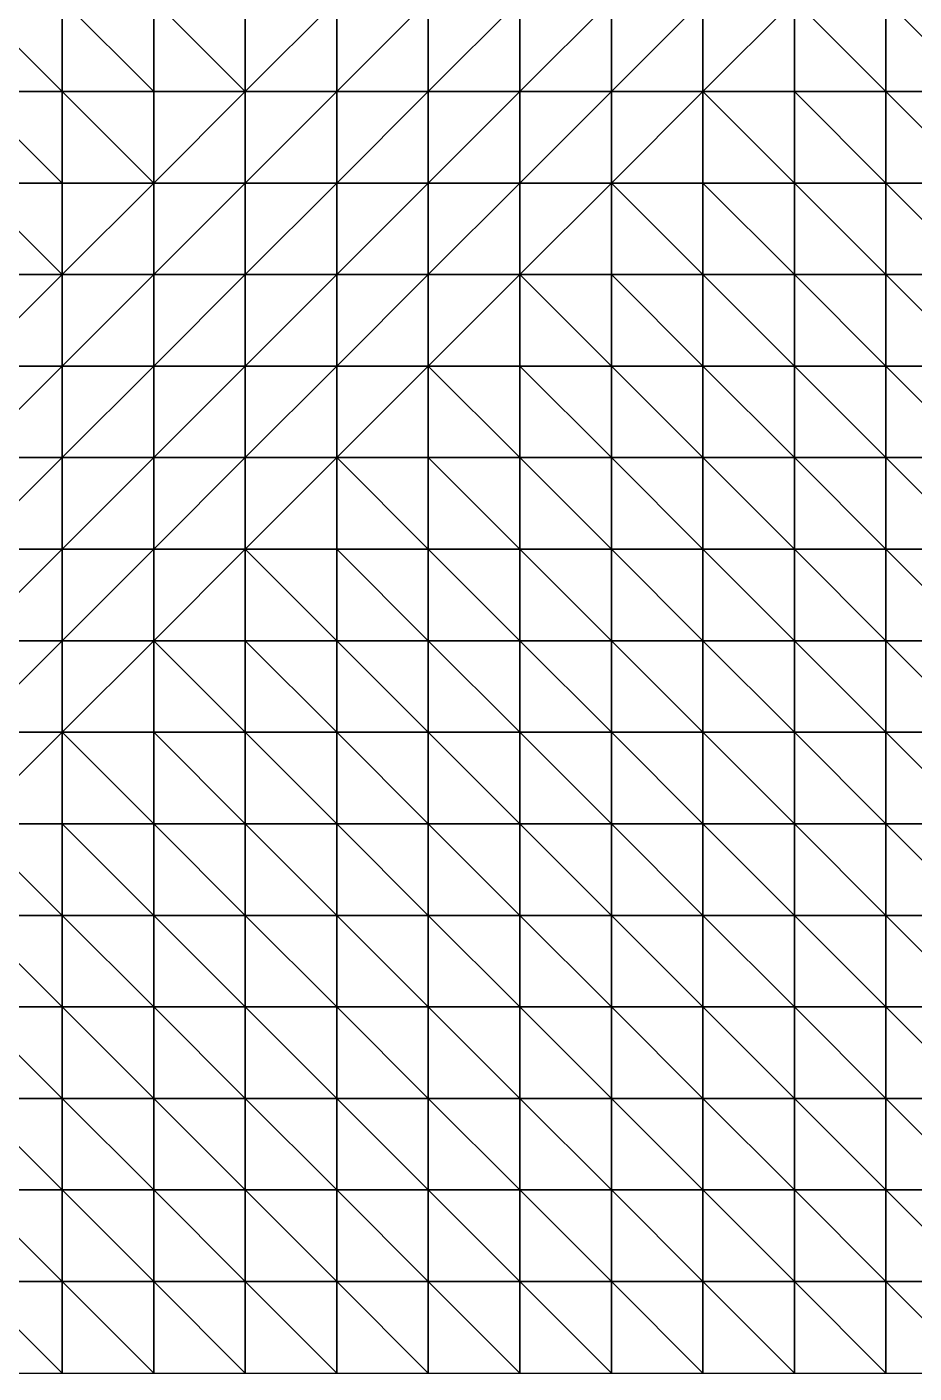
# Model space of a CAD drawing. Header units: metres. Extents: x -315 to 301, y -240 to 232.
# Drawn here: x 145.9 to 223.5, y -240 to -122.4 of the extents above; entities that cross this region are included whole.
import ezdxf

# ---------------------------------------------------------------- set-up
doc = ezdxf.new("R2010")
doc.units = ezdxf.units.M

msp = doc.modelspace()

# ---------------------------------------------------------------- linework, layer by layer
for points in [[(141, -120, -401.5745), (149, -128, -400.1628), (149, -120, -401.5745), (149.0001, -119.9999, -401.5745)], [(141, -120, -401.5745), (141, -128, -401.104), (149, -128, -400.1628), (149.0001, -127.9999, -400.1627)], [(149, -120, -401.5745), (157, -128, -396.3981), (157, -120, -399.6922), (157.0001, -119.9999, -399.6921)], [(149, -120, -401.5745), (149, -128, -400.1628), (157, -128, -396.3981), (157.0001, -127.9999, -396.398)], [(157, -120, -399.6922), (165, -128, -390.2804), (165, -120, -394.9863), (165.0001, -119.9999, -394.9862)], [(157, -120, -399.6922), (157, -128, -396.3981), (165, -128, -390.2804), (165.0001, -127.9999, -390.2803)], [(165, -128, -390.2804), (173, -128, -380.8687), (173, -120, -388.3981), (173.0001, -119.9999, -388.398)], [(165, -128, -390.2804), (173, -120, -388.3981), (165, -120, -394.9863), (165.0001, -119.9999, -394.9862)], [(173, -128, -380.8687), (181, -128, -365.8098), (181, -120, -378.5157), (181.0001, -119.9999, -378.5156)], [(173, -128, -380.8687), (181, -120, -378.5157), (173, -120, -388.3981), (173.0001, -119.9999, -388.398)], [(181, -128, -365.8098), (189, -128, -347.9275), (189, -120, -363.9275), (189.0001, -119.9999, -363.9274)], [(181, -128, -365.8098), (189, -120, -363.9275), (181, -120, -378.5157), (181.0001, -119.9999, -378.5156)], [(189, -128, -347.9275), (197, -128, -333.3393), (197, -120, -346.0451), (197.0001, -119.9999, -346.045)], [(189, -128, -347.9275), (197, -120, -346.0451), (189, -120, -363.9275), (189.0001, -119.9999, -363.9274)], [(197, -128, -333.3393), (205, -128, -324.3981), (205, -120, -331.9275), (205.0001, -119.9999, -331.9274)], [(197, -128, -333.3393), (205, -120, -331.9275), (197, -120, -346.0451), (197.0001, -119.9999, -346.045)], [(205, -128, -324.3981), (213, -128, -320.1628), (213, -120, -323.4569), (213.0001, -119.9999, -323.4568)], [(205, -128, -324.3981), (213, -120, -323.4569), (205, -120, -331.9275), (205.0001, -119.9999, -331.9274)], [(213, -120, -323.4569), (221, -128, -317.3392), (221, -120, -318.751), (221.0001, -119.9999, -318.7509)], [(213, -120, -323.4569), (213, -128, -320.1628), (221, -128, -317.3392), (221.0001, -127.9999, -317.3391)], [(221, -120, -318.751), (229, -128, -315.9275), (229, -120, -317.3392), (229.0001, -119.9999, -317.3391)], [(221, -120, -318.751), (221, -128, -317.3392), (229, -128, -315.9275), (229.0001, -127.9999, -315.9274)], [(141, -128, -401.104), (149, -136, -397.3393), (149, -128, -400.1628), (149.0001, -127.9999, -400.1627)], [(141, -128, -401.104), (141, -136, -399.6922), (149, -136, -397.3393), (149.0001, -135.9999, -397.3392)], [(149, -128, -400.1628), (157, -136, -391.6922), (157, -128, -396.3981), (157.0001, -127.9999, -396.398)], [(149, -128, -400.1628), (149, -136, -397.3393), (157, -136, -391.6922), (157.0001, -135.9999, -391.6921)], [(157, -136, -391.6922), (165, -136, -382.2804), (165, -128, -390.2804), (165.0001, -127.9999, -390.2803)], [(157, -136, -391.6922), (165, -128, -390.2804), (157, -128, -396.3981), (157.0001, -127.9999, -396.398)], [(165, -136, -382.2804), (173, -136, -367.6922), (173, -128, -380.8687), (173.0001, -127.9999, -380.8686)], [(165, -136, -382.2804), (173, -128, -380.8687), (165, -128, -390.2804), (165.0001, -127.9999, -390.2803)], [(173, -136, -367.6922), (181, -136, -348.8687), (181, -128, -365.8098), (181.0001, -127.9999, -365.8098)], [(173, -136, -367.6922), (181, -128, -365.8098), (173, -128, -380.8687), (173.0001, -127.9999, -380.8686)], [(181, -136, -348.8687), (189, -136, -333.3393), (189, -128, -347.9275), (189.0001, -127.9999, -347.9274)], [(181, -136, -348.8687), (189, -128, -347.9275), (181, -128, -365.8098), (181.0001, -127.9999, -365.8098)], [(189, -136, -333.3393), (197, -136, -323.9275), (197, -128, -333.3393), (197.0001, -127.9999, -333.3392)], [(189, -136, -333.3393), (197, -128, -333.3393), (189, -128, -347.9275), (189.0001, -127.9999, -347.9274)], [(205, -128, -324.3981), (197, -128, -333.3393), (197, -136, -323.9275), (197.0001, -135.9999, -323.9274)], [(205, -128, -324.3981), (197, -136, -323.9275), (205, -136, -319.2216), (205.0001, -135.9999, -319.2215)], [(205, -128, -324.3981), (213, -136, -316.8687), (213, -128, -320.1628), (213.0001, -127.9999, -320.1627)], [(205, -128, -324.3981), (205, -136, -319.2216), (213, -136, -316.8687), (213.0001, -135.9999, -316.8686)], [(213, -128, -320.1628), (221, -136, -315.4569), (221, -128, -317.3392), (221.0001, -127.9999, -317.3391)], [(213, -128, -320.1628), (213, -136, -316.8687), (221, -136, -315.4569), (221.0001, -135.9999, -315.4568)], [(221, -128, -317.3392), (229, -136, -314.0451), (229, -128, -315.9275), (229.0001, -127.9999, -315.9274)], [(221, -128, -317.3392), (221, -136, -315.4569), (229, -136, -314.0451), (229.0001, -135.9999, -314.045)], [(141, -136, -399.6922), (149, -144, -392.6334), (149, -136, -397.3393), (149.0001, -135.9999, -397.3392)], [(141, -136, -399.6922), (141, -144, -397.3393), (149, -144, -392.6334), (149.0001, -143.9999, -392.6333)], [(149, -144, -392.6334), (157, -144, -383.6922), (157, -136, -391.6922), (157.0001, -135.9999, -391.6921)], [(149, -144, -392.6334), (157, -136, -391.6922), (149, -136, -397.3393), (149.0001, -135.9999, -397.3392)], [(157, -144, -383.6922), (165, -144, -368.6334), (165, -136, -382.2804), (165.0001, -135.9999, -382.2803)], [(157, -144, -383.6922), (165, -136, -382.2804), (157, -136, -391.6922), (157.0001, -135.9999, -391.6921)], [(165, -144, -368.6334), (173, -144, -349.8098), (173, -136, -367.6922), (173.0001, -135.9999, -367.6921)], [(165, -144, -368.6334), (173, -136, -367.6922), (165, -136, -382.2804), (165.0001, -135.9999, -382.2803)], [(173, -144, -349.8098), (181, -144, -333.8098), (181, -136, -348.8687), (181.0001, -135.9999, -348.8686)], [(173, -144, -349.8098), (181, -136, -348.8687), (173, -136, -367.6922), (173.0001, -135.9999, -367.6921)], [(181, -144, -333.8098), (189, -144, -322.9863), (189, -136, -333.3393), (189.0001, -135.9999, -333.3392)], [(181, -144, -333.8098), (189, -136, -333.3393), (181, -136, -348.8687), (181.0001, -135.9999, -348.8686)], [(197, -136, -323.9275), (189, -136, -333.3393), (189, -144, -322.9863), (189.0001, -143.9999, -322.9862)], [(197, -136, -323.9275), (189, -144, -322.9863), (197, -144, -317.8098), (197.0001, -143.9999, -317.8098)], [(197, -136, -323.9275), (205, -144, -315.4569), (205, -136, -319.2216), (205.0001, -135.9999, -319.2215)], [(197, -136, -323.9275), (197, -144, -317.8098), (205, -144, -315.4569), (205.0001, -143.9999, -315.4568)], [(205, -136, -319.2216), (213, -144, -314.5158), (213, -136, -316.8687), (213.0001, -135.9999, -316.8686)], [(205, -136, -319.2216), (205, -144, -315.4569), (213, -144, -314.5158), (213.0001, -143.9999, -314.5157)], [(213, -136, -316.8687), (221, -144, -314.0451), (221, -136, -315.4569), (221.0001, -135.9999, -315.4568)], [(213, -136, -316.8687), (213, -144, -314.5158), (221, -144, -314.0451), (221.0001, -143.9999, -314.045)], [(221, -136, -315.4569), (229, -144, -313.104), (229, -136, -314.0451), (229.0001, -135.9999, -314.045)], [(221, -136, -315.4569), (221, -144, -314.0451), (229, -144, -313.104), (229.0001, -143.9999, -313.1039)], [(149, -144, -392.6334), (141, -144, -397.3393), (141, -152, -392.6334), (141.0001, -151.9999, -392.6333)], [(149, -144, -392.6334), (141, -152, -392.6334), (149, -152, -383.6922), (149.0001, -151.9999, -383.6921)], [(157, -144, -383.6922), (149, -144, -392.6334), (149, -152, -383.6922), (149.0001, -151.9999, -383.6921)], [(157, -144, -383.6922), (149, -152, -383.6922), (157, -152, -369.104), (157.0001, -151.9999, -369.1039)], [(157, -152, -369.104), (165, -152, -350.2804), (165, -144, -368.6334), (165.0001, -143.9999, -368.6333)], [(157, -152, -369.104), (165, -144, -368.6334), (157, -144, -383.6922), (157.0001, -143.9999, -383.6921)], [(165, -152, -350.2804), (173, -152, -333.3393), (173, -144, -349.8098), (173.0001, -143.9999, -349.8098)], [(165, -152, -350.2804), (173, -144, -349.8098), (165, -144, -368.6334), (165.0001, -143.9999, -368.6333)], [(181, -144, -333.8098), (173, -144, -349.8098), (173, -152, -333.3393), (173.0001, -151.9999, -333.3392)], [(181, -144, -333.8098), (173, -152, -333.3393), (181, -152, -322.9863), (181.0001, -151.9999, -322.9862)], [(181, -152, -322.9863), (189, -152, -317.3392), (189, -144, -322.9863), (189.0001, -143.9999, -322.9862)], [(181, -152, -322.9863), (189, -144, -322.9863), (181, -144, -333.8098), (181.0001, -143.9999, -333.8098)], [(189, -144, -322.9863), (197, -152, -314.9863), (197, -144, -317.8098), (197.0001, -143.9999, -317.8098)], [(189, -144, -322.9863), (189, -152, -317.3392), (197, -152, -314.9863), (197.0001, -151.9999, -314.9862)], [(197, -144, -317.8098), (205, -152, -313.5745), (205, -144, -315.4569), (205.0001, -143.9999, -315.4568)], [(197, -144, -317.8098), (197, -152, -314.9863), (205, -152, -313.5745), (205.0001, -151.9999, -313.5745)], [(205, -144, -315.4569), (213, -152, -313.104), (213, -144, -314.5158), (213.0001, -143.9999, -314.5157)], [(205, -144, -315.4569), (205, -152, -313.5745), (213, -152, -313.104), (213.0001, -151.9999, -313.1039)], [(213, -144, -314.5158), (221, -152, -313.104), (221, -144, -314.0451), (221.0001, -143.9999, -314.045)], [(213, -144, -314.5158), (213, -152, -313.104), (221, -152, -313.104), (221.0001, -151.9999, -313.1039)], [(221, -144, -314.0451), (229, -152, -312.6334), (229, -144, -313.104), (229.0001, -143.9999, -313.1039)], [(221, -144, -314.0451), (221, -152, -313.104), (229, -152, -312.6334), (229.0001, -151.9999, -312.6333)], [(149, -152, -383.6922), (141, -152, -392.6334), (141, -160, -383.2216), (141.0001, -159.9999, -383.2215)], [(149, -152, -383.6922), (141, -160, -383.2216), (149, -160, -368.1628), (149.0001, -159.9999, -368.1627)], [(157, -152, -369.104), (149, -152, -383.6922), (149, -160, -368.1628), (149.0001, -159.9999, -368.1627)], [(157, -152, -369.104), (149, -160, -368.1628), (157, -160, -349.3393), (157.0001, -159.9999, -349.3392)], [(165, -152, -350.2804), (157, -152, -369.104), (157, -160, -349.3393), (157.0001, -159.9999, -349.3392)], [(165, -152, -350.2804), (157, -160, -349.3393), (165, -160, -332.8687), (165.0001, -159.9999, -332.8686)], [(173, -152, -333.3393), (165, -152, -350.2804), (165, -160, -332.8687), (165.0001, -159.9999, -332.8686)], [(173, -152, -333.3393), (165, -160, -332.8687), (173, -160, -322.0451), (173.0001, -159.9999, -322.045)], [(181, -152, -322.9863), (173, -152, -333.3393), (173, -160, -322.0451), (173.0001, -159.9999, -322.045)], [(181, -152, -322.9863), (173, -160, -322.0451), (181, -160, -316.8687), (181.0001, -159.9999, -316.8686)], [(181, -152, -322.9863), (189, -160, -314.5158), (189, -152, -317.3392), (189.0001, -151.9999, -317.3391)], [(181, -152, -322.9863), (181, -160, -316.8687), (189, -160, -314.5158), (189.0001, -159.9999, -314.5157)], [(189, -152, -317.3392), (197, -160, -313.104), (197, -152, -314.9863), (197.0001, -151.9999, -314.9862)], [(189, -152, -317.3392), (189, -160, -314.5158), (197, -160, -313.104), (197.0001, -159.9999, -313.1039)], [(197, -152, -314.9863), (205, -160, -313.104), (205, -152, -313.5745), (205.0001, -151.9999, -313.5745)], [(197, -152, -314.9863), (197, -160, -313.104), (205, -160, -313.104), (205.0001, -159.9999, -313.1039)], [(205, -152, -313.5745), (213, -160, -312.6334), (213, -152, -313.104), (213.0001, -151.9999, -313.1039)], [(205, -152, -313.5745), (205, -160, -313.104), (213, -160, -312.6334), (213.0001, -159.9999, -312.6333)], [(213, -152, -313.104), (221, -160, -312.6334), (221, -152, -313.104), (221.0001, -151.9999, -313.1039)], [(213, -152, -313.104), (213, -160, -312.6334), (221, -160, -312.6334), (221.0001, -159.9999, -312.6333)], [(221, -152, -313.104), (229, -160, -312.6334), (229, -152, -312.6334), (229.0001, -151.9999, -312.6333)], [(221, -152, -313.104), (221, -160, -312.6334), (229, -160, -312.6334), (229.0001, -159.9999, -312.6333)], [(149, -160, -368.1628), (141, -160, -383.2216), (141, -168, -365.3393), (141.0001, -167.9999, -365.3392)], [(149, -160, -368.1628), (141, -168, -365.3393), (149, -168, -346.9863), (149.0001, -167.9999, -346.9862)], [(157, -160, -349.3393), (149, -160, -368.1628), (149, -168, -346.9863), (149.0001, -167.9999, -346.9862)], [(157, -160, -349.3393), (149, -168, -346.9863), (157, -168, -330.9863), (157.0001, -167.9999, -330.9862)], [(165, -160, -332.8687), (157, -160, -349.3393), (157, -168, -330.9863), (157.0001, -167.9999, -330.9862)], [(165, -160, -332.8687), (157, -168, -330.9863), (165, -168, -321.5745), (165.0001, -167.9999, -321.5745)], [(173, -160, -322.0451), (165, -160, -332.8687), (165, -168, -321.5745), (165.0001, -167.9999, -321.5745)], [(173, -160, -322.0451), (165, -168, -321.5745), (173, -168, -316.3981), (173.0001, -167.9999, -316.398)], [(173, -160, -322.0451), (181, -168, -314.0451), (181, -160, -316.8687), (181.0001, -159.9999, -316.8686)], [(173, -160, -322.0451), (173, -168, -316.3981), (181, -168, -314.0451), (181.0001, -167.9999, -314.045)], [(181, -160, -316.8687), (189, -168, -312.6334), (189, -160, -314.5158), (189.0001, -159.9999, -314.5157)], [(181, -160, -316.8687), (181, -168, -314.0451), (189, -168, -312.6334), (189.0001, -167.9999, -312.6333)], [(189, -160, -314.5158), (197, -168, -312.6334), (197, -160, -313.104), (197.0001, -159.9999, -313.1039)], [(189, -160, -314.5158), (189, -168, -312.6334), (197, -168, -312.6334), (197.0001, -167.9999, -312.6333)], [(197, -160, -313.104), (205, -168, -312.1628), (205, -160, -313.104), (205.0001, -159.9999, -313.1039)], [(197, -160, -313.104), (197, -168, -312.6334), (205, -168, -312.1628), (205.0001, -167.9999, -312.1627)], [(205, -160, -313.104), (213, -168, -312.6334), (213, -160, -312.6334), (213.0001, -159.9999, -312.6333)], [(205, -160, -313.104), (205, -168, -312.1628), (213, -168, -312.6334), (213.0001, -167.9999, -312.6333)], [(213, -160, -312.6334), (221, -168, -312.1628), (221, -160, -312.6334), (221.0001, -159.9999, -312.6333)], [(213, -160, -312.6334), (213, -168, -312.6334), (221, -168, -312.1628), (221.0001, -167.9999, -312.1627)], [(221, -160, -312.6334), (229, -168, -312.1628), (229, -160, -312.6334), (229.0001, -159.9999, -312.6333)], [(221, -160, -312.6334), (221, -168, -312.1628), (229, -168, -312.1628), (229.0001, -167.9999, -312.1627)], [(149, -168, -346.9863), (141, -168, -365.3393), (141, -176, -342.2804), (141.0001, -175.9999, -342.2803)], [(149, -168, -346.9863), (141, -176, -342.2804), (149, -176, -328.6334), (149.0001, -175.9999, -328.6333)], [(157, -168, -330.9863), (149, -168, -346.9863), (149, -176, -328.6334), (149.0001, -175.9999, -328.6333)], [(157, -168, -330.9863), (149, -176, -328.6334), (157, -176, -320.1628), (157.0001, -175.9999, -320.1627)], [(165, -168, -321.5745), (157, -168, -330.9863), (157, -176, -320.1628), (157.0001, -175.9999, -320.1627)], [(165, -168, -321.5745), (157, -176, -320.1628), (165, -176, -315.9275), (165.0001, -175.9999, -315.9274)], [(165, -168, -321.5745), (173, -176, -314.0451), (173, -168, -316.3981), (173.0001, -167.9999, -316.398)], [(165, -168, -321.5745), (165, -176, -315.9275), (173, -176, -314.0451), (173.0001, -175.9999, -314.045)], [(173, -168, -316.3981), (181, -176, -312.6334), (181, -168, -314.0451), (181.0001, -167.9999, -314.045)], [(173, -168, -316.3981), (173, -176, -314.0451), (181, -176, -312.6334), (181.0001, -175.9999, -312.6333)], [(181, -168, -314.0451), (189, -176, -311.6922), (189, -168, -312.6334), (189.0001, -167.9999, -312.6333)], [(181, -168, -314.0451), (181, -176, -312.6334), (189, -176, -311.6922), (189.0001, -175.9999, -311.6921)], [(189, -168, -312.6334), (197, -176, -311.6922), (197, -168, -312.6334), (197.0001, -167.9999, -312.6333)], [(189, -168, -312.6334), (189, -176, -311.6922), (197, -176, -311.6922), (197.0001, -175.9999, -311.6921)], [(197, -168, -312.6334), (205, -176, -311.6922), (205, -168, -312.1628), (205.0001, -167.9999, -312.1627)], [(197, -168, -312.6334), (197, -176, -311.6922), (205, -176, -311.6922), (205.0001, -175.9999, -311.6921)], [(205, -168, -312.1628), (213, -176, -311.6922), (213, -168, -312.6334), (213.0001, -167.9999, -312.6333)], [(205, -168, -312.1628), (205, -176, -311.6922), (213, -176, -311.6922), (213.0001, -175.9999, -311.6921)], [(213, -168, -312.6334), (221, -176, -311.6922), (221, -168, -312.1628), (221.0001, -167.9999, -312.1627)], [(213, -168, -312.6334), (213, -176, -311.6922), (221, -176, -311.6922), (221.0001, -175.9999, -311.6921)], [(221, -168, -312.1628), (229, -176, -311.2216), (229, -168, -312.1628), (229.0001, -167.9999, -312.1627)], [(221, -168, -312.1628), (221, -176, -311.6922), (229, -176, -311.2216), (229.0001, -175.9999, -311.2215)], [(149, -176, -328.6334), (141, -176, -342.2804), (141, -184, -325.8098), (141.0001, -183.9999, -325.8098)], [(149, -176, -328.6334), (141, -184, -325.8098), (149, -184, -319.2216), (149.0001, -183.9999, -319.2215)], [(157, -176, -320.1628), (149, -176, -328.6334), (149, -184, -319.2216), (149.0001, -183.9999, -319.2215)], [(157, -176, -320.1628), (149, -184, -319.2216), (157, -184, -315.9275), (157.0001, -183.9999, -315.9274)], [(157, -176, -320.1628), (165, -184, -314.0451), (165, -176, -315.9275), (165.0001, -175.9999, -315.9274)], [(157, -176, -320.1628), (157, -184, -315.9275), (165, -184, -314.0451), (165.0001, -183.9999, -314.045)], [(165, -176, -315.9275), (173, -184, -312.6334), (173, -176, -314.0451), (173.0001, -175.9999, -314.045)], [(165, -176, -315.9275), (165, -184, -314.0451), (173, -184, -312.6334), (173.0001, -183.9999, -312.6333)], [(173, -176, -314.0451), (181, -184, -311.6922), (181, -176, -312.6334), (181.0001, -175.9999, -312.6333)], [(173, -176, -314.0451), (173, -184, -312.6334), (181, -184, -311.6922), (181.0001, -183.9999, -311.6921)], [(181, -176, -312.6334), (189, -184, -311.2216), (189, -176, -311.6922), (189.0001, -175.9999, -311.6921)], [(181, -176, -312.6334), (181, -184, -311.6922), (189, -184, -311.2216), (189.0001, -183.9999, -311.2215)], [(189, -176, -311.6922), (197, -184, -310.751), (197, -176, -311.6922), (197.0001, -175.9999, -311.6921)], [(189, -176, -311.6922), (189, -184, -311.2216), (197, -184, -310.751), (197.0001, -183.9999, -310.7509)], [(197, -176, -311.6922), (205, -184, -310.751), (205, -176, -311.6922), (205.0001, -175.9999, -311.6921)], [(197, -176, -311.6922), (197, -184, -310.751), (205, -184, -310.751), (205.0001, -183.9999, -310.7509)], [(205, -176, -311.6922), (213, -184, -310.751), (213, -176, -311.6922), (213.0001, -175.9999, -311.6921)], [(205, -176, -311.6922), (205, -184, -310.751), (213, -184, -310.751), (213.0001, -183.9999, -310.7509)], [(213, -176, -311.6922), (221, -184, -310.751), (221, -176, -311.6922), (221.0001, -175.9999, -311.6921)], [(213, -176, -311.6922), (213, -184, -310.751), (221, -184, -310.751), (221.0001, -183.9999, -310.7509)], [(221, -176, -311.6922), (229, -184, -310.2804), (229, -176, -311.2216), (229.0001, -175.9999, -311.2215)], [(221, -176, -311.6922), (221, -184, -310.751), (229, -184, -310.2804), (229.0001, -183.9999, -310.2803)], [(149, -184, -319.2216), (141, -184, -325.8098), (141, -192, -317.8098), (141.0001, -191.9999, -317.8098)], [(149, -184, -319.2216), (141, -192, -317.8098), (149, -192, -314.9863), (149.0001, -191.9999, -314.9862)], [(149, -184, -319.2216), (157, -192, -313.5745), (157, -184, -315.9275), (157.0001, -183.9999, -315.9274)], [(149, -184, -319.2216), (149, -192, -314.9863), (157, -192, -313.5745), (157.0001, -191.9999, -313.5745)], [(157, -184, -315.9275), (165, -192, -312.6334), (165, -184, -314.0451), (165.0001, -183.9999, -314.045)], [(157, -184, -315.9275), (157, -192, -313.5745), (165, -192, -312.6334), (165.0001, -191.9999, -312.6333)], [(165, -184, -314.0451), (173, -192, -311.6922), (173, -184, -312.6334), (173.0001, -183.9999, -312.6333)], [(165, -184, -314.0451), (165, -192, -312.6334), (173, -192, -311.6922), (173.0001, -191.9999, -311.6921)], [(173, -184, -312.6334), (181, -192, -311.2216), (181, -184, -311.6922), (181.0001, -183.9999, -311.6921)], [(173, -184, -312.6334), (173, -192, -311.6922), (181, -192, -311.2216), (181.0001, -191.9999, -311.2215)], [(181, -184, -311.6922), (189, -192, -310.751), (189, -184, -311.2216), (189.0001, -183.9999, -311.2215)], [(181, -184, -311.6922), (181, -192, -311.2216), (189, -192, -310.751), (189.0001, -191.9999, -310.7509)], [(189, -184, -311.2216), (197, -192, -309.8098), (197, -184, -310.751), (197.0001, -183.9999, -310.7509)], [(189, -184, -311.2216), (189, -192, -310.751), (197, -192, -309.8098), (197.0001, -191.9999, -309.8098)], [(197, -184, -310.751), (205, -192, -309.8098), (205, -184, -310.751), (205.0001, -183.9999, -310.7509)], [(197, -184, -310.751), (197, -192, -309.8098), (205, -192, -309.8098), (205.0001, -191.9999, -309.8098)], [(205, -184, -310.751), (213, -192, -309.8098), (213, -184, -310.751), (213.0001, -183.9999, -310.7509)], [(205, -184, -310.751), (205, -192, -309.8098), (213, -192, -309.8098), (213.0001, -191.9999, -309.8098)], [(213, -184, -310.751), (221, -192, -309.8098), (221, -184, -310.751), (221.0001, -183.9999, -310.7509)], [(213, -184, -310.751), (213, -192, -309.8098), (221, -192, -309.8098), (221.0001, -191.9999, -309.8098)], [(221, -184, -310.751), (229, -192, -309.8098), (229, -184, -310.2804), (229.0001, -183.9999, -310.2803)], [(221, -184, -310.751), (221, -192, -309.8098), (229, -192, -309.8098), (229.0001, -191.9999, -309.8098)], [(141, -192, -317.8098), (149, -200, -312.6334), (149, -192, -314.9863), (149.0001, -191.9999, -314.9862)], [(141, -192, -317.8098), (141, -200, -313.5745), (149, -200, -312.6334), (149.0001, -199.9999, -312.6333)], [(149, -192, -314.9863), (157, -200, -311.6922), (157, -192, -313.5745), (157.0001, -191.9999, -313.5745)], [(149, -192, -314.9863), (149, -200, -312.6334), (157, -200, -311.6922), (157.0001, -199.9999, -311.6921)], [(157, -192, -313.5745), (165, -200, -310.751), (165, -192, -312.6334), (165.0001, -191.9999, -312.6333)], [(157, -192, -313.5745), (157, -200, -311.6922), (165, -200, -310.751), (165.0001, -199.9999, -310.7509)], [(165, -192, -312.6334), (173, -200, -310.2804), (173, -192, -311.6922), (173.0001, -191.9999, -311.6921)], [(165, -192, -312.6334), (165, -200, -310.751), (173, -200, -310.2804), (173.0001, -199.9999, -310.2803)], [(173, -192, -311.6922), (181, -200, -310.2804), (181, -192, -311.2216), (181.0001, -191.9999, -311.2215)], [(173, -192, -311.6922), (173, -200, -310.2804), (181, -200, -310.2804), (181.0001, -199.9999, -310.2803)], [(181, -192, -311.2216), (189, -200, -309.8098), (189, -192, -310.751), (189.0001, -191.9999, -310.7509)], [(181, -192, -311.2216), (181, -200, -310.2804), (189, -200, -309.8098), (189.0001, -199.9999, -309.8098)], [(189, -192, -310.751), (197, -200, -309.3393), (197, -192, -309.8098), (197.0001, -191.9999, -309.8098)], [(189, -192, -310.751), (189, -200, -309.8098), (197, -200, -309.3393), (197.0001, -199.9999, -309.3392)], [(197, -192, -309.8098), (205, -200, -308.8687), (205, -192, -309.8098), (205.0001, -191.9999, -309.8098)], [(197, -192, -309.8098), (197, -200, -309.3393), (205, -200, -308.8687), (205.0001, -199.9999, -308.8686)], [(205, -192, -309.8098), (213, -200, -308.8687), (213, -192, -309.8098), (213.0001, -191.9999, -309.8098)], [(205, -192, -309.8098), (205, -200, -308.8687), (213, -200, -308.8687), (213.0001, -199.9999, -308.8686)], [(213, -192, -309.8098), (221, -200, -308.8687), (221, -192, -309.8098), (221.0001, -191.9999, -309.8098)], [(213, -192, -309.8098), (213, -200, -308.8687), (221, -200, -308.8687), (221.0001, -199.9999, -308.8686)], [(221, -192, -309.8098), (229, -200, -308.8687), (229, -192, -309.8098), (229.0001, -191.9999, -309.8098)], [(221, -192, -309.8098), (221, -200, -308.8687), (229, -200, -308.8687), (229.0001, -199.9999, -308.8686)], [(141, -200, -313.5745), (149, -208, -310.751), (149, -200, -312.6334), (149.0001, -199.9999, -312.6333)], [(141, -200, -313.5745), (141, -208, -311.2216), (149, -208, -310.751), (149.0001, -207.9999, -310.7509)], [(149, -200, -312.6334), (157, -208, -310.2804), (157, -200, -311.6922), (157.0001, -199.9999, -311.6921)], [(149, -200, -312.6334), (149, -208, -310.751), (157, -208, -310.2804), (157.0001, -207.9999, -310.2803)], [(157, -200, -311.6922), (165, -208, -309.8098), (165, -200, -310.751), (165.0001, -199.9999, -310.7509)], [(157, -200, -311.6922), (157, -208, -310.2804), (165, -208, -309.8098), (165.0001, -207.9999, -309.8098)], [(165, -200, -310.751), (173, -208, -309.3393), (173, -200, -310.2804), (173.0001, -199.9999, -310.2803)], [(165, -200, -310.751), (165, -208, -309.8098), (173, -208, -309.3393), (173.0001, -207.9999, -309.3392)], [(173, -200, -310.2804), (181, -208, -308.8687), (181, -200, -310.2804), (181.0001, -199.9999, -310.2803)], [(173, -200, -310.2804), (173, -208, -309.3393), (181, -208, -308.8687), (181.0001, -207.9999, -308.8686)], [(181, -200, -310.2804), (189, -208, -308.8687), (189, -200, -309.8098), (189.0001, -199.9999, -309.8098)], [(181, -200, -310.2804), (181, -208, -308.8687), (189, -208, -308.8687), (189.0001, -207.9999, -308.8686)], [(189, -200, -309.8098), (197, -208, -308.3981), (197, -200, -309.3393), (197.0001, -199.9999, -309.3392)], [(189, -200, -309.8098), (189, -208, -308.8687), (197, -208, -308.3981), (197.0001, -207.9999, -308.398)], [(197, -200, -309.3393), (205, -208, -307.9275), (205, -200, -308.8687), (205.0001, -199.9999, -308.8686)], [(197, -200, -309.3393), (197, -208, -308.3981), (205, -208, -307.9275), (205.0001, -207.9999, -307.9274)], [(205, -200, -308.8687), (213, -208, -307.9275), (213, -200, -308.8687), (213.0001, -199.9999, -308.8686)], [(205, -200, -308.8687), (205, -208, -307.9275), (213, -208, -307.9275), (213.0001, -207.9999, -307.9274)], [(213, -200, -308.8687), (221, -208, -307.9275), (221, -200, -308.8687), (221.0001, -199.9999, -308.8686)], [(213, -200, -308.8687), (213, -208, -307.9275), (221, -208, -307.9275), (221.0001, -207.9999, -307.9274)], [(221, -200, -308.8687), (229, -208, -307.9275), (229, -200, -308.8687), (229.0001, -199.9999, -308.8686)], [(221, -200, -308.8687), (221, -208, -307.9275), (229, -208, -307.9275), (229.0001, -207.9999, -307.9274)], [(141, -208, -311.2216), (149, -216, -309.8098), (149, -208, -310.751), (149.0001, -207.9999, -310.7509)], [(141, -208, -311.2216), (141, -216, -310.2804), (149, -216, -309.8098), (149.0001, -215.9999, -309.8098)], [(149, -208, -310.751), (157, -216, -309.3393), (157, -208, -310.2804), (157.0001, -207.9999, -310.2803)], [(149, -208, -310.751), (149, -216, -309.8098), (157, -216, -309.3393), (157.0001, -215.9999, -309.3392)], [(157, -208, -310.2804), (165, -216, -308.8687), (165, -208, -309.8098), (165.0001, -207.9999, -309.8098)], [(157, -208, -310.2804), (157, -216, -309.3393), (165, -216, -308.8687), (165.0001, -215.9999, -308.8686)], [(165, -208, -309.8098), (173, -216, -308.3981), (173, -208, -309.3393), (173.0001, -207.9999, -309.3392)], [(165, -208, -309.8098), (165, -216, -308.8687), (173, -216, -308.3981), (173.0001, -215.9999, -308.398)], [(173, -208, -309.3393), (181, -216, -307.9275), (181, -208, -308.8687), (181.0001, -207.9999, -308.8686)], [(173, -208, -309.3393), (173, -216, -308.3981), (181, -216, -307.9275), (181.0001, -215.9999, -307.9274)], [(181, -208, -308.8687), (189, -216, -307.9275), (189, -208, -308.8687), (189.0001, -207.9999, -308.8686)], [(181, -208, -308.8687), (181, -216, -307.9275), (189, -216, -307.9275), (189.0001, -215.9999, -307.9274)], [(189, -208, -308.8687), (197, -216, -307.4569), (197, -208, -308.3981), (197.0001, -207.9999, -308.398)], [(189, -208, -308.8687), (189, -216, -307.9275), (197, -216, -307.4569), (197.0001, -215.9999, -307.4568)], [(197, -208, -308.3981), (205, -216, -306.9863), (205, -208, -307.9275), (205.0001, -207.9999, -307.9274)], [(197, -208, -308.3981), (197, -216, -307.4569), (205, -216, -306.9863), (205.0001, -215.9999, -306.9862)], [(205, -208, -307.9275), (213, -216, -306.5157), (213, -208, -307.9275), (213.0001, -207.9999, -307.9274)], [(205, -208, -307.9275), (205, -216, -306.9863), (213, -216, -306.5157), (213.0001, -215.9999, -306.5156)], [(213, -208, -307.9275), (221, -216, -306.9863), (221, -208, -307.9275), (221.0001, -207.9999, -307.9274)], [(213, -208, -307.9275), (213, -216, -306.5157), (221, -216, -306.9863), (221.0001, -215.9999, -306.9862)], [(221, -208, -307.9275), (229, -216, -307.4569), (229, -208, -307.9275), (229.0001, -207.9999, -307.9274)], [(221, -208, -307.9275), (221, -216, -306.9863), (229, -216, -307.4569), (229.0001, -215.9999, -307.4568)], [(141, -216, -310.2804), (149, -224, -309.3393), (149, -216, -309.8098), (149.0001, -215.9999, -309.8098)], [(141, -216, -310.2804), (141, -224, -309.8098), (149, -224, -309.3393), (149.0001, -223.9999, -309.3392)], [(149, -216, -309.8098), (157, -224, -308.8687), (157, -216, -309.3393), (157.0001, -215.9999, -309.3392)], [(149, -216, -309.8098), (149, -224, -309.3393), (157, -224, -308.8687), (157.0001, -223.9999, -308.8686)], [(157, -216, -309.3393), (165, -224, -308.3981), (165, -216, -308.8687), (165.0001, -215.9999, -308.8686)], [(157, -216, -309.3393), (157, -224, -308.8687), (165, -224, -308.3981), (165.0001, -223.9999, -308.398)], [(165, -216, -308.8687), (173, -224, -307.9275), (173, -216, -308.3981), (173.0001, -215.9999, -308.398)], [(165, -216, -308.8687), (165, -224, -308.3981), (173, -224, -307.9275), (173.0001, -223.9999, -307.9274)], [(173, -216, -308.3981), (181, -224, -307.4569), (181, -216, -307.9275), (181.0001, -215.9999, -307.9274)], [(173, -216, -308.3981), (173, -224, -307.9275), (181, -224, -307.4569), (181.0001, -223.9999, -307.4568)], [(181, -216, -307.9275), (189, -224, -307.4569), (189, -216, -307.9275), (189.0001, -215.9999, -307.9274)], [(181, -216, -307.9275), (181, -224, -307.4569), (189, -224, -307.4569), (189.0001, -223.9999, -307.4568)], [(189, -216, -307.9275), (197, -224, -307.4569), (197, -216, -307.4569), (197.0001, -215.9999, -307.4568)], [(189, -216, -307.9275), (189, -224, -307.4569), (197, -224, -307.4569), (197.0001, -223.9999, -307.4568)], [(197, -216, -307.4569), (205, -224, -306.5157), (205, -216, -306.9863), (205.0001, -215.9999, -306.9862)], [(197, -216, -307.4569), (197, -224, -307.4569), (205, -224, -306.5157), (205.0001, -223.9999, -306.5156)], [(205, -216, -306.9863), (213, -224, -306.0451), (213, -216, -306.5157), (213.0001, -215.9999, -306.5156)], [(205, -216, -306.9863), (205, -224, -306.5157), (213, -224, -306.0451), (213.0001, -223.9999, -306.045)], [(213, -216, -306.5157), (221, -224, -306.5157), (221, -216, -306.9863), (221.0001, -215.9999, -306.9862)], [(213, -216, -306.5157), (213, -224, -306.0451), (221, -224, -306.5157), (221.0001, -223.9999, -306.5156)], [(221, -216, -306.9863), (229, -224, -306.9863), (229, -216, -307.4569), (229.0001, -215.9999, -307.4568)], [(221, -216, -306.9863), (221, -224, -306.5157), (229, -224, -306.9863), (229.0001, -223.9999, -306.9862)], [(141, -224, -309.8098), (149, -232, -309.3393), (149, -224, -309.3393), (149.0001, -223.9999, -309.3392)], [(141, -224, -309.8098), (141, -232, -309.8098), (149, -232, -309.3393), (149.0001, -231.9999, -309.3392)], [(149, -224, -309.3393), (157, -232, -308.8687), (157, -224, -308.8687), (157.0001, -223.9999, -308.8686)], [(149, -224, -309.3393), (149, -232, -309.3393), (157, -232, -308.8687), (157.0001, -231.9999, -308.8686)], [(157, -224, -308.8687), (165, -232, -308.3981), (165, -224, -308.3981), (165.0001, -223.9999, -308.398)], [(157, -224, -308.8687), (157, -232, -308.8687), (165, -232, -308.3981), (165.0001, -231.9999, -308.398)], [(165, -224, -308.3981), (173, -232, -307.9275), (173, -224, -307.9275), (173.0001, -223.9999, -307.9274)], [(165, -224, -308.3981), (165, -232, -308.3981), (173, -232, -307.9275), (173.0001, -231.9999, -307.9274)], [(173, -224, -307.9275), (181, -232, -307.4569), (181, -224, -307.4569), (181.0001, -223.9999, -307.4568)], [(173, -224, -307.9275), (173, -232, -307.9275), (181, -232, -307.4569), (181.0001, -231.9999, -307.4568)], [(181, -224, -307.4569), (189, -232, -307.4569), (189, -224, -307.4569), (189.0001, -223.9999, -307.4568)], [(181, -224, -307.4569), (181, -232, -307.4569), (189, -232, -307.4569), (189.0001, -231.9999, -307.4568)], [(189, -224, -307.4569), (197, -232, -307.4569), (197, -224, -307.4569), (197.0001, -223.9999, -307.4568)], [(189, -224, -307.4569), (189, -232, -307.4569), (197, -232, -307.4569), (197.0001, -231.9999, -307.4568)], [(197, -224, -307.4569), (205, -232, -306.5157), (205, -224, -306.5157), (205.0001, -223.9999, -306.5156)], [(197, -224, -307.4569), (197, -232, -307.4569), (205, -232, -306.5157), (205.0001, -231.9999, -306.5156)], [(205, -224, -306.5157), (213, -232, -306.0451), (213, -224, -306.0451), (213.0001, -223.9999, -306.045)], [(205, -224, -306.5157), (205, -232, -306.5157), (213, -232, -306.0451), (213.0001, -231.9999, -306.045)], [(213, -224, -306.0451), (221, -232, -306.9863), (221, -224, -306.5157), (221.0001, -223.9999, -306.5156)], [(213, -224, -306.0451), (213, -232, -306.0451), (221, -232, -306.9863), (221.0001, -231.9999, -306.9862)], [(221, -224, -306.5157), (229, -232, -306.9863), (229, -224, -306.9863), (229.0001, -223.9999, -306.9862)], [(221, -224, -306.5157), (221, -232, -306.9863), (229, -232, -306.9863), (229.0001, -231.9999, -306.9862)], [(141, -232, -309.8098), (149, -240, -309.3393), (149, -232, -309.3393), (149.0001, -231.9999, -309.3392)], [(141, -232, -309.8098), (141, -240, -309.3393), (149, -240, -309.3393), (149.0001, -239.9999, -309.3392)], [(149, -232, -309.3393), (157, -240, -308.8687), (157, -232, -308.8687), (157.0001, -231.9999, -308.8686)], [(149, -232, -309.3393), (149, -240, -309.3393), (157, -240, -308.8687), (157.0001, -239.9999, -308.8686)], [(157, -232, -308.8687), (165, -240, -308.3981), (165, -232, -308.3981), (165.0001, -231.9999, -308.398)], [(157, -232, -308.8687), (157, -240, -308.8687), (165, -240, -308.3981), (165.0001, -239.9999, -308.398)], [(165, -232, -308.3981), (173, -240, -307.4569), (173, -232, -307.9275), (173.0001, -231.9999, -307.9274)], [(165, -232, -308.3981), (165, -240, -308.3981), (173, -240, -307.4569), (173.0001, -239.9999, -307.4568)], [(173, -232, -307.9275), (181, -240, -306.9863), (181, -232, -307.4569), (181.0001, -231.9999, -307.4568)], [(173, -232, -307.9275), (173, -240, -307.4569), (181, -240, -306.9863), (181.0001, -239.9999, -306.9862)], [(181, -232, -307.4569), (189, -240, -306.9863), (189, -232, -307.4569), (189.0001, -231.9999, -307.4568)], [(181, -232, -307.4569), (181, -240, -306.9863), (189, -240, -306.9863), (189.0001, -239.9999, -306.9862)], [(189, -232, -307.4569), (197, -240, -306.9863), (197, -232, -307.4569), (197.0001, -231.9999, -307.4568)], [(189, -232, -307.4569), (189, -240, -306.9863), (197, -240, -306.9863), (197.0001, -239.9999, -306.9862)], [(197, -232, -307.4569), (205, -240, -306.5157), (205, -232, -306.5157), (205.0001, -231.9999, -306.5156)], [(197, -232, -307.4569), (197, -240, -306.9863), (205, -240, -306.5157), (205.0001, -239.9999, -306.5156)], [(205, -232, -306.5157), (213, -240, -306.0451), (213, -232, -306.0451), (213.0001, -231.9999, -306.045)], [(205, -232, -306.5157), (205, -240, -306.5157), (213, -240, -306.0451), (213.0001, -239.9999, -306.045)], [(213, -232, -306.0451), (221, -240, -306.9863), (221, -232, -306.9863), (221.0001, -231.9999, -306.9862)], [(213, -232, -306.0451), (213, -240, -306.0451), (221, -240, -306.9863), (221.0001, -239.9999, -306.9862)], [(221, -232, -306.9863), (229, -240, -306.9863), (229, -232, -306.9863), (229.0001, -231.9999, -306.9862)], [(221, -232, -306.9863), (221, -240, -306.9863), (229, -240, -306.9863), (229.0001, -239.9999, -306.9862)]]:
    msp.add_3dface(points)

doc.saveas('drawing.dxf')
